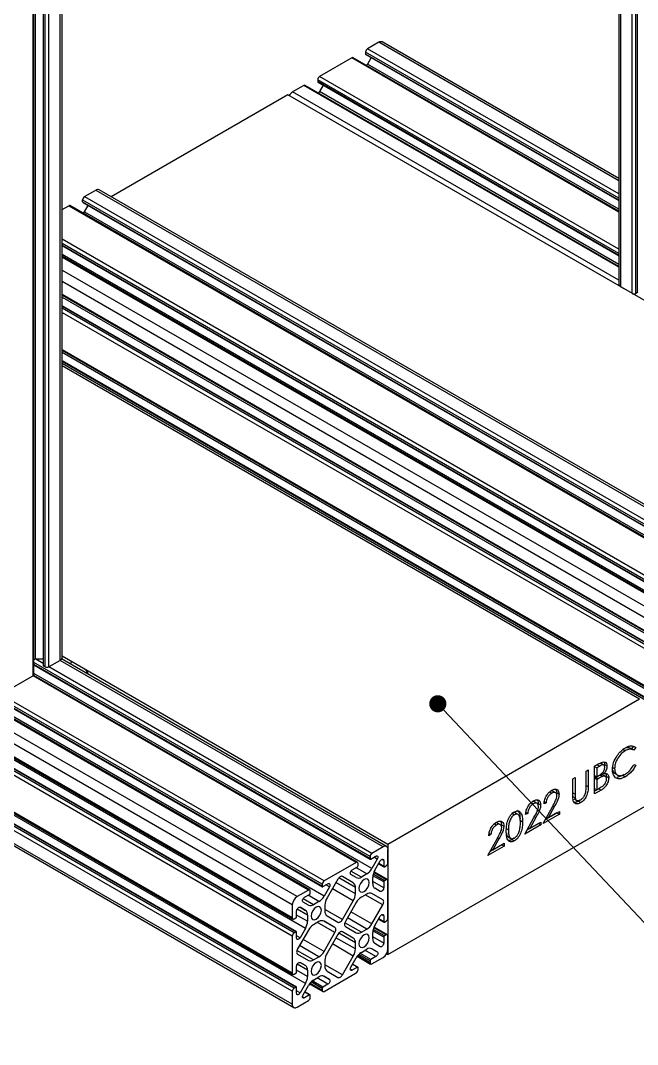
# Model space of a CAD drawing. Header units: millimetres. Extents: x 0 to 415, y 0 to 292.
# Drawn here: x 51.4 to 87.9, y 169.1 to 229.7 of the extents above; entities that cross this region are included whole.
import ezdxf

# ---------------------------------------------------------------- set-up
doc = ezdxf.new("R2010")
doc.units = ezdxf.units.MM
doc.dimstyles.new('SLDDIMSTYLE3', dxfattribs={"dimtxt": 0.18, "dimasz": 1.016, "dimexe": 0, "dimexo": 0.0625, "dimgap": 0, "dimtad": 0, "dimtih": 1, "dimtoh": 1, "dimdec": 0, "dimrnd": 1e-09, "dimzin": 0, "dimdsep": 46, "dimtxsty": 'Standard', "dimblk1": 'DOT', "dimblk2": 'DOT', "dimsah": 1, "dimcen": 0.09, "dimadec": 0, "dimazin": 0, "dimtfac": 1.016, "dimtdec": 0, "dimtofl": 0, "dimtmove": 0, "dimatfit": 3, "dimldrblk": 'DOT', "dimfxl": 1, "dimfrac": 2, "dimtolj": 1, "dimtzin": 0, "dimarcsym": 0})

# ---------------------------------------------------------------- blocks, each defined once
blk = doc.blocks.new('_Dot')
at = {"color": 0, "linetype": 'ByBlock', "lineweight": -2}
blk.add_line((-0.5, 0), (-1, 0), dxfattribs=at)
at = {"color": 0, "linetype": 'ByBlock', "const_width": 0.5}
blk.add_lwpolyline([(-0.25, 0, 1), (0.25, 0, 1)], format="xyb", close=True, dxfattribs=at)

msp = doc.modelspace()

# ---------------------------------------------------------------- linework, layer by layer
at = {"color": 7, "linetype": 'Continuous', "lineweight": 25}
for p, q in [((87.562, 213.528), (87.562, 276.8708)), ((87.7847, 213.5247), (87.7847, 276.9994)), ((87.8853, 213.5828), (87.8853, 277.0575)), ((86.7799, 276.4193), (86.7799, 214.0721)), ((86.8974, 213.9083), (86.8974, 276.4872)), ((53.7675, 191.8465), (53.7675, 257.1697)), ((53.885, 192.0103), (53.885, 257.3336)), ((52.7618, 256.7811), (52.7618, 191.5458)), ((52.7796, 191.5209), (52.7796, 256.7914)), ((52.8802, 191.4628), (52.8802, 256.7861)), ((53.1029, 191.4628), (53.1029, 256.7861)), ((52.1726, 190.9258), (52.1726, 256.249)), ((52.2187, 190.99), (52.2187, 256.3133)), ((52.3215, 191.908), (52.3215, 256.5269)), ((72.5935, 228.3661), (71.929, 227.9824)), ((86.7799, 220.1765), (72.5935, 228.3661)), ((86.7799, 220.3122), (72.7942, 228.3859)), ((71.8177, 227.7896), (71.8177, 227.6734)), ((86.7799, 219.1521), (71.8177, 227.7896)), ((86.7799, 219.0359), (71.8177, 227.6734)), ((71.8303, 227.6455), (86.7799, 219.0153)), ((86.7799, 219.4092), (71.929, 227.9824)), ((70.9987, 227.4454), (69.102, 226.3505)), ((86.7799, 218.335), (70.9987, 227.4454)), ((86.7799, 218.3883), (71.0774, 227.4532)), ((72.144, 227.4644), (71.9238, 227.083)), ((86.7799, 218.5068), (71.9238, 227.083)), ((86.7799, 216.1452), (69.102, 226.3505)), ((68.1717, 225.8134), (67.5071, 225.4298)), ((86.7799, 215.0711), (68.1717, 225.8134)), ((86.7799, 215.1243), (68.2504, 225.8212)), ((68.9907, 226.1576), (68.9907, 226.0414)), ((86.7799, 215.8881), (68.9907, 226.1576)), ((86.7799, 215.7719), (68.9907, 226.0414)), ((69.0033, 226.0135), (86.7799, 215.7513)), ((69.317, 225.8324), (69.0969, 225.4511)), ((67.2234, 225.2693), (56.7831, 219.2422)), ((108.5325, 201.422), (67.2234, 225.2693)), ((86.7799, 214.3038), (67.5071, 225.4298)), ((86.7799, 215.2429), (69.0969, 225.4511)), ((102.7756, 192.6913), (56.0782, 219.6491)), ((55.1017, 219.0527), (101.799, 192.0949)), ((55.1017, 218.9366), (55.1017, 219.0527)), ((55.2131, 219.2456), (55.8776, 219.6292)), ((55.2131, 219.2456), (101.9104, 192.2878)), ((55.8776, 219.6292), (102.5749, 192.6714)), ((53.885, 218.4789), (54.2827, 218.7085)), ((54.2827, 218.7085), (100.98, 191.7507)), ((101.0588, 191.7585), (54.3614, 218.7163)), ((55.1017, 218.9366), (101.799, 191.9788)), ((55.1143, 218.9087), (101.8117, 191.9509)), ((55.2079, 218.3462), (55.4281, 218.7275)), ((55.1959, 218.326), (55.1167, 218.2803)), ((55.2079, 218.3462), (101.9052, 191.3884)), ((53.885, 216.7483), (99.0834, 190.6558)), ((53.885, 216.4911), (98.972, 190.4629)), ((53.885, 216.375), (98.972, 190.3468)), ((53.885, 216.3544), (98.9847, 190.3189)), ((53.885, 215.8459), (99.0782, 189.7564)), ((98.2318, 190.1265), (53.885, 215.7274)), ((53.885, 215.6741), (98.1531, 190.1187)), ((53.885, 214.9069), (97.4885, 189.7351)), ((53.885, 214.2515), (97.2047, 189.2436)), ((87.0796, 213.8032), (86.8974, 213.9083)), ((53.885, 213.4841), (97.2047, 188.4762)), ((53.885, 213.4309), (97.2374, 188.4041)), ((53.885, 213.312), (97.981, 187.856)), ((87.8853, 213.5828), (87.7847, 213.5247)), ((97.4471, 187.6558), (53.885, 212.8037)), ((53.885, 212.7831), (97.4167, 187.6528)), ((53.885, 212.667), (97.3161, 187.5947)), ((53.885, 212.4098), (97.2047, 187.4019)), ((53.885, 210.2196), (97.2047, 185.2117)), ((53.885, 210.1664), (97.2374, 185.1396)), ((53.885, 210.0475), (97.981, 184.5915)), ((97.4471, 184.3913), (53.885, 209.5392)), ((53.885, 209.5186), (97.4167, 184.3883)), ((53.885, 209.4025), (97.3161, 184.3302)), ((53.885, 209.2739), (88.0095, 189.5743)), ((67.4892, 177.3971), (26.18, 201.2444)), ((67.4892, 176.6297), (26.18, 200.477)), ((26.2126, 200.4049), (67.5218, 176.5576)), ((68.2654, 176.0095), (26.9563, 199.8568)), ((67.4892, 175.5554), (26.18, 199.4027)), ((67.6005, 175.7483), (26.2913, 199.5956)), ((67.7011, 175.8063), (26.3919, 199.6536)), ((67.7316, 175.8094), (26.4224, 199.6566)), ((67.4892, 173.3652), (26.18, 197.2125)), ((26.2126, 197.1404), (67.5218, 173.2931)), ((67.4892, 172.2909), (26.18, 196.1382)), ((67.6005, 172.4838), (26.2913, 196.3311)), ((67.7011, 172.5418), (26.3919, 196.3891)), ((67.7316, 172.5449), (26.4224, 196.3921)), ((68.2654, 172.745), (26.9563, 196.5923)), ((67.4892, 171.5235), (26.18, 195.3708)), ((26.2631, 195.1871), (67.5723, 171.3398)), ((52.7618, 191.908), (52.3215, 191.908)), ((52.7618, 191.6598), (52.3318, 191.908)), ((53.7675, 191.8465), (53.1029, 191.4628)), ((72.8594, 180.825), (53.7675, 191.8465)), ((73.06, 180.8448), (53.8595, 191.929)), ((53.885, 192.1097), (73.1432, 180.9922)), ((72.0835, 180.2485), (52.2187, 191.7161)), ((72.0835, 180.1323), (52.2187, 191.6)), ((52.2187, 191.5794), (72.0961, 180.1044)), ((52.8802, 191.4628), (52.7796, 191.5209)), ((72.1948, 180.4413), (53.1029, 191.4628)), ((54.4059, 191.6136), (54.4059, 191.6771)), ((54.5173, 191.7414), (55.1818, 191.3578)), ((52.1726, 190.9258), (50.276, 189.8309)), ((71.2645, 179.9043), (52.1726, 190.9258)), ((71.3432, 179.9121), (52.2087, 190.9582)), ((72.1897, 179.5419), (52.2187, 191.0709)), ((69.2565, 178.6165), (49.3917, 190.0842)), ((69.2565, 178.5003), (49.3917, 189.968)), ((49.3917, 189.9474), (69.2691, 178.4724)), ((69.3627, 177.9099), (49.3917, 189.4389)), ((69.3678, 178.8094), (50.276, 189.8309)), ((73.1432, 180.9922), (88.0095, 189.5743)), ((67.7729, 177.8886), (48.6811, 188.9101)), ((68.4375, 178.2723), (49.3456, 189.2938)), ((68.5162, 178.2801), (49.3817, 189.3262)), ((87.0165, 186.5891), (87.1579, 186.5074)), ((87.6435, 186.5541), (87.4667, 186.6562)), ((87.6414, 186.7758), (87.5333, 186.6178)), ((87.6414, 186.7758), (87.7828, 186.6941)), ((87.7828, 186.6941), (87.6718, 186.5319)), ((73.1432, 174.4599), (92.7736, 185.7922)), ((84.8456, 185.2982), (84.9725, 185.3715)), ((84.8456, 184.3197), (84.8456, 185.2982)), ((84.9725, 185.3715), (84.9725, 184.3851)), ((85.3533, 185.5913), (85.6292, 185.7506)), ((85.511, 185.6781), (85.3533, 185.587)), ((85.3533, 183.9582), (85.3533, 185.5913)), ((85.3533, 185.5703), (85.4802, 185.497)), ((85.6524, 185.5965), (85.4802, 185.497)), ((85.4802, 185.497), (85.4802, 184.9736)), ((85.511, 185.6781), (85.6524, 185.5965)), ((85.9161, 185.6461), (85.7393, 185.7482)), ((85.8218, 185.2173), (85.9151, 185.1635)), ((85.9371, 185.6869), (85.93, 185.6183)), ((85.9371, 185.6869), (86.0785, 185.6053)), ((86.4258, 185.5146), (86.5318, 185.4534)), ((86.5395, 185.1645), (86.7163, 185.0625)), ((87.6718, 185.6944), (87.7828, 185.6614)), ((84.066, 184.8481), (84.1929, 184.9214)), ((84.066, 183.8618), (84.066, 184.8481)), ((84.1929, 184.9214), (84.1929, 183.9429)), ((85.3533, 185.0469), (85.4802, 184.9736)), ((85.4229, 184.9363), (85.3533, 184.8961)), ((85.3533, 184.8794), (85.4802, 184.8061)), ((85.4229, 184.9363), (85.5643, 184.8547)), ((85.4802, 184.9736), (85.5655, 185.0228)), ((85.5643, 184.8547), (85.4802, 184.8061)), ((85.4802, 184.8061), (85.4802, 184.1989)), ((85.6875, 185.0698), (85.8289, 184.9881)), ((86.0066, 184.9745), (85.8298, 185.0765)), ((86.0459, 184.9848), (86.0367, 184.9352)), ((86.0459, 184.9848), (86.1873, 184.9032)), ((87.0261, 185.0453), (86.6698, 184.9241)), ((87.0977, 185.1019), (87.0261, 185.0453)), ((87.0261, 185.0453), (87.1675, 184.9636)), ((82.6749, 184.0828), (82.8164, 184.0011)), ((83.0585, 184.0153), (82.8817, 184.1173)), ((83.1087, 184.0152), (83.2501, 183.9335)), ((84.066, 184.0162), (84.1929, 183.9429)), ((84.8456, 184.4584), (84.9725, 184.3851)), ((85.3533, 184.2722), (85.4802, 184.1989)), ((85.5943, 184.2606), (85.3533, 184.1215)), ((85.7357, 184.179), (85.3533, 183.9582)), ((85.4802, 184.1989), (85.6609, 184.3033)), ((85.7003, 184.3363), (85.5943, 184.2606)), ((85.5943, 184.2606), (85.7357, 184.179)), ((81.5871, 183.4547), (81.7285, 183.3731)), ((81.9706, 183.3873), (81.7938, 183.4893)), ((82.0208, 183.3871), (82.1622, 183.3055)), ((82.4886, 183.435), (82.3617, 183.3618)), ((82.3838, 183.4955), (82.4886, 183.435)), ((84.0571, 183.8106), (84.1986, 183.729)), ((84.1154, 183.6675), (84.2922, 183.5655)), ((84.4775, 183.5943), (84.3917, 183.5245)), ((84.3917, 183.5245), (84.5331, 183.4428)), ((80.4672, 182.8083), (80.6086, 182.7266)), ((80.8352, 182.7351), (80.6584, 182.8372)), ((81.4007, 182.807), (81.2738, 182.7338)), ((81.2959, 182.8675), (81.4007, 182.807)), ((82.3073, 182.1998), (82.8557, 183.1923)), ((83.2682, 182.7545), (82.3073, 182.1998)), ((83.1268, 182.8361), (82.4398, 182.4395)), ((82.964, 183.1824), (82.6101, 182.5421)), ((82.6101, 182.5421), (83.2682, 182.922)), ((82.877, 183.2326), (82.964, 183.1824)), ((83.1268, 182.8404), (83.1268, 182.8361)), ((83.1268, 182.8361), (83.2682, 182.7545)), ((83.2682, 182.922), (83.2682, 182.7545)), ((79.4114, 182.1987), (79.5528, 182.1171)), ((79.7949, 182.1313), (79.6181, 182.2333)), ((80.9511, 182.396), (81.0925, 182.3144)), ((81.2194, 181.5718), (81.7679, 182.5642)), ((82.0389, 182.2081), (81.3519, 181.8115)), ((81.8761, 182.5544), (81.5223, 181.9141)), ((81.5223, 181.9141), (82.1804, 182.294)), ((81.7892, 182.6046), (81.8761, 182.5544)), ((82.0389, 182.2123), (82.0389, 182.2081)), ((82.0389, 182.2081), (82.1804, 182.1265)), ((82.1804, 182.294), (82.1804, 182.1265)), ((82.5239, 182.5918), (82.6101, 182.5421)), ((79.225, 181.551), (79.0981, 181.4777)), ((79.1202, 181.6115), (79.225, 181.551)), ((79.8451, 182.1311), (79.9865, 182.0495)), ((80.1171, 181.9152), (80.2585, 181.8336)), ((82.1804, 182.1265), (81.2194, 181.5718)), ((81.4361, 181.9638), (81.5223, 181.9141)), ((73.1432, 180.9922), (73.1432, 174.4599)), ((79.0437, 180.3157), (79.5922, 181.3082)), ((79.8632, 180.9521), (79.1762, 180.5555)), ((79.7004, 181.2984), (79.3466, 180.6581)), ((79.3466, 180.6581), (80.0047, 181.038)), ((79.6135, 181.3486), (79.7004, 181.2984)), ((79.8632, 180.9563), (79.8632, 180.9521)), ((79.8632, 180.9521), (80.0047, 180.8705)), ((80.0047, 181.038), (80.0047, 180.8705)), ((80.2335, 181.4207), (80.4102, 181.3187)), ((80.463, 181.2565), (80.6044, 181.1748)), ((72.8594, 180.825), (72.1948, 180.4413)), ((73.1431, 179.8937), (73.1431, 180.6611)), ((80.0047, 180.8705), (79.0437, 180.3157)), ((79.2604, 180.7078), (79.3466, 180.6581)), ((71.2645, 179.9043), (69.3678, 178.8094)), ((71.3758, 179.7238), (71.3758, 179.8399)), ((72.0835, 180.2485), (72.0835, 180.1323)), ((72.1266, 180.1074), (72.4247, 180.2795)), ((72.5085, 180.0943), (72.1897, 179.5419)), ((72.5085, 180.0943), (72.3061, 180.2111)), ((72.3669, 179.4396), (72.6857, 179.9919)), ((72.587, 179.8209), (72.9007, 179.6398)), ((72.8881, 179.6677), (72.5959, 179.8363)), ((72.8881, 180.012), (72.7695, 180.0804)), ((72.8881, 180.012), (72.8881, 179.6677)), ((71.2696, 179.0108), (70.9508, 179.195)), ((71.5694, 179.0405), (70.9548, 179.3953)), ((71.0346, 179.477), (71.3327, 179.6491)), ((71.8899, 179.2255), (71.2444, 179.5982)), ((71.8899, 179.2255), (71.5694, 179.0405)), ((72.8881, 178.751), (72.2504, 179.1191)), ((72.9312, 178.8256), (72.2693, 179.2077)), ((73.0318, 178.8837), (72.3018, 179.3051)), ((73.1105, 178.8915), (72.3199, 179.3479)), ((72.9312, 179.6428), (73.0318, 179.7008)), ((69.2565, 178.6165), (69.2565, 178.5003)), ((69.2996, 178.4754), (69.5977, 178.6476)), ((69.6816, 178.4623), (69.4792, 178.5791)), ((70.1833, 178.922), (69.5399, 177.8076)), ((71.2166, 178.0593), (70.068, 178.7223)), ((71.2166, 178.4295), (70.2361, 178.9955)), ((71.0924, 178.7039), (70.4452, 179.0775)), ((71.0924, 178.7039), (70.449, 179.0754)), ((72.2427, 178.6516), (72.2427, 179.0218)), ((72.8881, 178.4067), (72.2427, 178.7792)), ((72.8881, 178.751), (72.8881, 178.4067)), ((73.0318, 178.8837), (72.9312, 178.8256)), ((73.1431, 176.6292), (73.1431, 178.8194)), ((68.4375, 178.2723), (67.7729, 177.8886)), ((68.2076, 177.845), (68.5057, 178.0172)), ((69.0629, 177.5936), (68.4175, 177.9662)), ((68.5488, 178.0918), (68.5488, 178.208)), ((69.6816, 178.4623), (69.3627, 177.9099)), ((71.0924, 177.6415), (69.856, 178.3552)), ((71.2166, 178.0593), (71.2166, 178.4295)), ((71.8899, 178.0406), (71.5694, 177.8555)), ((72.8331, 177.3918), (71.7996, 177.9885)), ((72.8331, 177.6987), (72.184, 178.0734)), ((72.8331, 177.6987), (72.1897, 178.0703)), ((72.6857, 178.1931), (72.3669, 178.3772)), ((67.4892, 177.3971), (67.4892, 176.6297)), ((68.4426, 177.3788), (68.1238, 177.563)), ((68.7424, 177.4085), (68.1278, 177.7633)), ((69.0629, 177.5936), (68.7424, 177.4085)), ((69.4157, 177.3898), (69.4157, 177.0197)), ((70.449, 176.5271), (71.0924, 177.6415)), ((71.2696, 177.5392), (70.6262, 176.4248)), ((72.1897, 176.2774), (72.8331, 177.3918)), ((67.7442, 176.6982), (67.7442, 177.0424)), ((68.3896, 176.4273), (67.7442, 176.7999)), ((68.3896, 176.7975), (67.775, 177.1523)), ((68.2654, 177.0719), (67.9444, 177.2572)), ((67.9466, 177.2561), (68.2654, 177.0719)), ((68.3896, 176.7975), (68.3896, 176.4273)), ((70.449, 176.5271), (69.4157, 177.1236)), ((69.5399, 176.7452), (70.1833, 176.3737)), ((72.1897, 176.2774), (70.9533, 176.9912)), ((72.3669, 176.1751), (72.6857, 176.7274)), ((72.8881, 176.7475), (72.7695, 176.8159)), ((72.8881, 176.7475), (72.8881, 176.4032)), ((67.6005, 176.5654), (67.7011, 176.6235)), ((69.0629, 176.4086), (68.7424, 176.2236)), ((70.0061, 175.7599), (68.9726, 176.3565)), ((70.0061, 176.0667), (69.357, 176.4414)), ((70.0061, 176.0667), (69.3627, 176.4383)), ((71.5694, 175.776), (70.589, 176.3419)), ((70.6262, 176.1179), (71.2696, 175.7463)), ((71.8899, 175.961), (70.7413, 176.6241)), ((73.1105, 175.627), (72.3199, 176.0834)), ((72.587, 176.5564), (72.9007, 176.3753)), ((72.8881, 176.4032), (72.5959, 176.5718)), ((72.9312, 176.3783), (73.0318, 176.4363)), ((67.4892, 175.5554), (67.4892, 173.3652)), ((67.7011, 175.8063), (67.6005, 175.7483)), ((67.7442, 175.4372), (67.7442, 175.7814)), ((67.9466, 175.4572), (67.7442, 175.574)), ((68.4426, 175.9072), (67.7992, 174.7928)), ((68.2654, 176.0095), (67.9466, 175.4572)), ((69.3627, 174.6455), (70.0061, 175.7599)), ((70.1833, 175.6575), (69.5399, 174.5431)), ((71.2166, 175.165), (70.2361, 175.731)), ((71.0924, 175.4394), (70.4452, 175.813)), ((71.0924, 175.4394), (70.449, 175.8109)), ((71.5694, 175.776), (71.8899, 175.961)), ((72.2427, 175.3871), (72.2427, 175.7573)), ((72.8881, 175.1422), (72.2427, 175.5147)), ((72.8881, 175.4865), (72.2504, 175.8546)), ((72.9312, 175.5611), (72.2693, 175.9432)), ((73.0318, 175.6192), (72.3018, 176.0406)), ((72.8881, 175.4865), (72.8881, 175.1422)), ((73.0318, 175.6192), (72.9312, 175.5611)), ((73.1431, 174.7875), (73.1431, 175.5549)), ((69.0629, 174.3291), (67.9144, 174.9921)), ((69.3627, 174.6455), (68.1263, 175.3592)), ((71.0924, 174.377), (69.856, 175.0907)), ((71.2166, 174.7948), (70.068, 175.4578)), ((71.2166, 174.7948), (71.2166, 175.165)), ((72.6857, 174.9286), (72.3669, 175.1127)), ((68.7424, 174.144), (67.762, 174.71)), ((67.7992, 174.4859), (68.4426, 174.1143)), ((68.7424, 174.144), (69.0629, 174.3291)), ((70.449, 173.2626), (71.0924, 174.377)), ((70.9508, 173.7223), (71.2696, 174.2747)), ((71.3254, 174.361), (72.1161, 173.9045)), ((72.0835, 173.9766), (71.3534, 174.3981)), ((72.0835, 174.0928), (71.4215, 174.4749)), ((72.1266, 174.1675), (71.4888, 174.5356)), ((71.5694, 174.591), (71.8899, 174.7761)), ((72.4247, 174.3396), (71.7792, 174.7122)), ((72.4247, 174.3396), (72.1266, 174.1675)), ((72.5085, 174.6216), (72.1857, 174.808)), ((72.1897, 174.8058), (72.5085, 174.6216)), ((72.1948, 173.9123), (72.8594, 174.296)), ((73.0601, 174.5079), (73.1432, 174.4599)), ((67.7442, 173.4337), (67.7442, 173.7779)), ((68.3896, 173.533), (67.775, 173.8878)), ((68.2654, 173.8074), (67.9444, 173.9927)), ((67.9466, 173.9916), (68.2654, 173.8074)), ((69.4157, 174.1253), (69.4157, 173.7552)), ((70.449, 173.2626), (69.4157, 173.8591)), ((71.3327, 173.7092), (71.0346, 173.5371)), ((71.3327, 173.7092), (71.0405, 173.8778)), ((71.3632, 173.7122), (71.0495, 173.8933)), ((71.3758, 173.5681), (71.3758, 173.6843)), ((72.0835, 174.0928), (72.0835, 173.9766)), ((67.6005, 173.3009), (67.7011, 173.359)), ((68.3896, 173.1628), (67.7442, 173.5354)), ((68.3896, 173.533), (68.3896, 173.1628)), ((68.7424, 172.9591), (69.0629, 173.1441)), ((69.5977, 172.7076), (68.9522, 173.0802)), ((69.6816, 172.9896), (69.3587, 173.176)), ((69.3627, 173.1738), (69.6816, 172.9896)), ((69.3678, 172.2804), (71.2645, 173.3753)), ((69.5399, 173.4807), (70.1833, 173.1092)), ((71.0346, 173.5371), (70.916, 173.6055)), ((67.7011, 172.5418), (67.6005, 172.4838)), ((67.7442, 172.1727), (67.7442, 172.5169)), ((68.2654, 172.745), (67.9466, 172.1927)), ((68.1238, 172.0904), (68.4426, 172.6427)), ((68.4984, 172.729), (69.2891, 172.2726)), ((69.2565, 172.3447), (68.5264, 172.7661)), ((69.2565, 172.4608), (68.5945, 172.843)), ((69.2996, 172.5355), (68.6618, 172.9036)), ((69.2565, 172.4608), (69.2565, 172.3447)), ((69.5977, 172.7076), (69.2996, 172.5355)), ((67.4892, 172.2909), (67.4892, 171.5235)), ((67.9466, 172.1927), (67.7442, 172.3095)), ((68.2076, 171.9051), (68.089, 171.9735)), ((68.5057, 172.0772), (68.2076, 171.9051)), ((68.5057, 172.0772), (68.2135, 172.2459)), ((68.5362, 172.0802), (68.2225, 172.2613)), ((68.5488, 171.9361), (68.5488, 172.0523)), ((67.7729, 171.3596), (68.4375, 171.7433))]:
    msp.add_line(p, q, dxfattribs=at)
at = {"color": 7, "linetype": 'Continuous', "lineweight": 25, "flags": 128}
for points in [[(71.9238, 227.083), (71.893, 227.033), (71.8681, 226.9967)], [(69.0969, 225.4511), (69.066, 225.401), (69.0411, 225.3647)], [(55.1521, 218.2598), (55.1771, 218.2961), (55.2079, 218.3462)], [(52.3215, 191.908), (52.2627, 191.9063), (52.2187, 191.9029)], [(72.4247, 180.2795), (72.4591, 180.2935), (72.4906, 180.2945), (72.5163, 180.2824), (72.5342, 180.2583), (72.5427, 180.2242), (72.541, 180.1831), (72.5293, 180.1385), (72.5085, 180.0943)], [(72.6857, 179.9919), (72.7137, 180.032), (72.7464, 180.0644), (72.7812, 180.0865), (72.8149, 180.0962), (72.8448, 180.0927), (72.8681, 180.0765), (72.883, 180.0487), (72.8881, 180.012)], [(70.9508, 179.195), (70.93, 179.2153), (70.9183, 179.2463), (70.9166, 179.2855), (70.9251, 179.3293), (70.9429, 179.3741), (70.9687, 179.4159), (71.0002, 179.4513), (71.0346, 179.477)], [(69.5977, 178.6476), (69.6321, 178.6615), (69.6636, 178.6625), (69.6894, 178.6504), (69.7072, 178.6263), (69.7157, 178.5922), (69.714, 178.5511), (69.7023, 178.5065), (69.6816, 178.4623)], [(70.449, 179.0754), (70.4206, 179.086), (70.3881, 179.0873), (70.3528, 179.0793), (70.3162, 179.0623), (70.2795, 179.037), (70.2442, 179.0043), (70.2118, 178.9655), (70.1833, 178.922)], [(72.0332, 178.7158), (72.0101, 178.8366), (71.9443, 178.9123), (71.8458, 178.9314), (71.7296, 178.8911), (71.6135, 178.7973), (71.515, 178.6645), (71.4492, 178.5128), (71.4261, 178.3653), (71.4492, 178.2445), (71.515, 178.1688), (71.6135, 178.1497), (71.7296, 178.19), (71.8458, 178.2838), (71.9443, 178.4166), (72.0101, 178.5683), (72.0332, 178.7158)], [(72.8881, 178.4067), (72.883, 178.364), (72.8681, 178.3191), (72.8448, 178.2758), (72.8149, 178.238), (72.7812, 178.2087), (72.7464, 178.1906), (72.7137, 178.1853), (72.6857, 178.1931)], [(68.1238, 177.563), (68.103, 177.5833), (68.0913, 177.6143), (68.0896, 177.6535), (68.0981, 177.6973), (68.116, 177.7421), (68.1417, 177.784), (68.1732, 177.8193), (68.2076, 177.845)], [(68.5991, 176.7333), (68.6222, 176.6125), (68.688, 176.5368), (68.7865, 176.5177), (68.9027, 176.5581), (69.0188, 176.6518), (69.1173, 176.7846), (69.1831, 176.9363), (69.2062, 177.0838), (69.1831, 177.2046), (69.1173, 177.2803), (69.0188, 177.2994), (68.9027, 177.2591), (68.7865, 177.1653), (68.688, 177.0325), (68.6222, 176.8808), (68.5991, 176.7333)], [(72.8331, 177.3918), (72.8564, 177.4382), (72.8738, 177.4858), (72.8845, 177.5326), (72.8881, 177.5771), (72.8845, 177.6173), (72.8738, 177.6518), (72.8564, 177.6793), (72.8331, 177.6987)], [(67.7442, 177.0424), (67.7493, 177.0851), (67.7642, 177.13), (67.7875, 177.1733), (67.8174, 177.2112), (67.8511, 177.2404), (67.8859, 177.2585), (67.9186, 177.2639), (67.9466, 177.2561)], [(72.6857, 176.7274), (72.7137, 176.7675), (72.7464, 176.7999), (72.7812, 176.822), (72.8149, 176.8317), (72.8448, 176.8282), (72.8681, 176.812), (72.883, 176.7842), (72.8881, 176.7475)], [(70.1833, 176.3737), (70.2118, 176.3631), (70.2442, 176.3618), (70.2795, 176.3698), (70.3162, 176.3868), (70.3528, 176.4121), (70.3881, 176.4448), (70.4206, 176.4837), (70.449, 176.5271)], [(70.6262, 176.4248), (70.6029, 176.3784), (70.5855, 176.3308), (70.5748, 176.284), (70.5712, 176.2395), (70.5748, 176.1993), (70.5855, 176.1648), (70.6029, 176.1373), (70.6262, 176.1179)], [(70.0061, 175.7599), (70.0294, 175.8062), (70.0468, 175.8538), (70.0575, 175.9007), (70.0611, 175.9451), (70.0575, 175.9853), (70.0468, 176.0199), (70.0294, 176.0474), (70.0061, 176.0667)], [(70.449, 175.8109), (70.4206, 175.8215), (70.3881, 175.8228), (70.3528, 175.8148), (70.3162, 175.7978), (70.2795, 175.7725), (70.2442, 175.7398), (70.2118, 175.701), (70.1833, 175.6575)], [(71.4261, 175.1008), (71.4492, 174.98), (71.515, 174.9043), (71.6135, 174.8852), (71.7296, 174.9255), (71.8458, 175.0193), (71.9443, 175.1521), (72.0101, 175.3038), (72.0332, 175.4513), (72.0101, 175.5721), (71.9443, 175.6478), (71.8458, 175.6669), (71.7296, 175.6266), (71.6135, 175.5328), (71.515, 175.4), (71.4492, 175.2483), (71.4261, 175.1008)], [(67.9466, 175.4572), (67.9186, 175.4171), (67.8859, 175.3847), (67.8511, 175.3627), (67.8174, 175.3529), (67.7875, 175.3564), (67.7642, 175.3726), (67.7493, 175.4004), (67.7442, 175.4372)], [(72.8881, 175.1422), (72.883, 175.0995), (72.8681, 175.0546), (72.8448, 175.0113), (72.8149, 174.9735), (72.7812, 174.9442), (72.7464, 174.9261), (72.7137, 174.9208), (72.6857, 174.9286)], [(67.7992, 174.7928), (67.7759, 174.7464), (67.7585, 174.6989), (67.7478, 174.652), (67.7442, 174.6076), (67.7478, 174.5673), (67.7585, 174.5328), (67.7759, 174.5053), (67.7992, 174.4859)], [(72.5085, 174.6216), (72.5293, 174.6013), (72.541, 174.5703), (72.5427, 174.5311), (72.5342, 174.4873), (72.5163, 174.4425), (72.4906, 174.4007), (72.4591, 174.3653), (72.4247, 174.3396)], [(67.7442, 173.7779), (67.7493, 173.8206), (67.7642, 173.8655), (67.7875, 173.9088), (67.8174, 173.9467), (67.8511, 173.9759), (67.8859, 173.994), (67.9186, 173.9994), (67.9466, 173.9916)], [(69.2062, 173.8193), (69.1831, 173.9401), (69.1173, 174.0158), (69.0188, 174.0349), (68.9027, 173.9946), (68.7865, 173.9008), (68.688, 173.768), (68.6222, 173.6163), (68.5991, 173.4688), (68.6222, 173.348), (68.688, 173.2723), (68.7865, 173.2532), (68.9027, 173.2936), (69.0188, 173.3873), (69.1173, 173.5201), (69.1831, 173.6718), (69.2062, 173.8193)], [(71.0346, 173.5371), (71.0002, 173.5231), (70.9687, 173.5221), (70.9429, 173.5342), (70.9251, 173.5583), (70.9166, 173.5924), (70.9183, 173.6335), (70.93, 173.6781), (70.9508, 173.7223)], [(70.1833, 173.1092), (70.2118, 173.0986), (70.2442, 173.0973), (70.2795, 173.1053), (70.3162, 173.1223), (70.3528, 173.1477), (70.3881, 173.1804), (70.4206, 173.2192), (70.449, 173.2626)], [(69.6816, 172.9896), (69.7023, 172.9693), (69.714, 172.9383), (69.7157, 172.8992), (69.7072, 172.8553), (69.6894, 172.8105), (69.6636, 172.7687), (69.6321, 172.7333), (69.5977, 172.7076)], [(67.9466, 172.1927), (67.9186, 172.1526), (67.8859, 172.1202), (67.8511, 172.0982), (67.8174, 172.0884), (67.7875, 172.0919), (67.7642, 172.1081), (67.7493, 172.1359), (67.7442, 172.1727)], [(68.2076, 171.9051), (68.1732, 171.8911), (68.1417, 171.8901), (68.116, 171.9022), (68.0981, 171.9263), (68.0896, 171.9604), (68.0913, 172.0015), (68.103, 172.0461), (68.1238, 172.0904)]]:
    msp.add_lwpolyline(points, dxfattribs=at)
at = {"color": 7, "linetype": 'Continuous', "lineweight": 25}
for centre, radius, start, end in [((72.7111, 228.202), 0.2019, 65.692881, 125.617577), ((71.8466, 227.6697), 0.0292, 172.74417, 235.943649), ((72.0594, 227.7786), 0.242, 122.605478, 177.394522), ((71.0448, 227.381), 0.0792, 65.692881, 125.617577), ((69.2324, 226.1466), 0.242, 122.605478, 177.394522), ((68.2178, 225.749), 0.0792, 65.692881, 125.617577), ((69.0197, 226.0378), 0.0292, 172.74417, 235.943649), ((67.813, 224.9392), 0.5781, 121.94535, 150.888649), ((55.9952, 219.4651), 0.2019, 65.692881, 125.617577), ((55.3435, 219.0417), 0.242, 122.605478, 177.394522), ((54.3288, 218.6441), 0.0792, 65.692881, 125.617577), ((55.1316, 218.9333), 0.0301, 173.701152, 234.986667), ((86.9807, 214.0922), 0.2018, 185.694799, 245.625342), ((87.8726, 213.6107), 0.0307, 294.374658, 354.305201), ((87.6724, 213.7449), 0.2472, 250.548105, 297.019916), ((53.6842, 192.0303), 0.2018, 294.374658, 354.305201), ((52.7923, 191.5488), 0.0307, 185.694799, 245.625342), ((52.9916, 191.6778), 0.2421, 242.609672, 297.390328), ((54.4738, 191.6881), 0.0688, 50.796715, 189.214037), ((54.8466, 190.8356), 0.6205, 16.956087, 57.303807), ((52.1399, 190.9979), 0.0792, 294.374658, 354.305201), ((72.3252, 180.2375), 0.242, 122.605478, 177.394522), ((72.9701, 180.6892), 0.1753, 350.785963, 129.203285), ((71.3079, 179.851), 0.0688, 350.785963, 129.203285), ((71.2822, 179.7281), 0.0937, 302.605478, 357.394522), ((72.1097, 180.1281), 0.0266, 170.785963, 309.203285), ((72.9014, 179.9047), 0.242, 302.605478, 357.394522), ((71.4323, 179.9593), 0.8648, 301.954672, 331.144391), ((73.1071, 178.9923), 0.8649, 148.856272, 178.043501), ((72.9144, 179.6634), 0.0266, 170.785963, 309.203285), ((69.4982, 178.6055), 0.242, 122.605478, 177.394522), ((70.9165, 178.459), 0.3016, 354.379621, 54.301961), ((71.3938, 179.2856), 0.3015, 245.686048, 305.618173), ((72.5428, 178.6221), 0.3016, 174.379621, 234.301961), ((72.9817, 178.7467), 0.0937, 122.605478, 177.394522), ((73.0753, 178.8304), 0.0688, 350.785963, 129.203285), ((68.481, 178.219), 0.0688, 350.785963, 129.203285), ((68.4553, 178.0961), 0.0937, 302.605478, 357.394522), ((68.6053, 178.3273), 0.8648, 301.954672, 331.144391), ((69.2828, 178.4961), 0.0266, 170.785963, 309.203285), ((70.3522, 178.0888), 0.8649, 328.856272, 358.043501), ((72.0655, 177.7955), 0.3015, 65.686048, 125.618173), ((68.1053, 177.3691), 0.6168, 122.605478, 177.394522), ((68.5668, 177.6536), 0.3015, 245.686048, 305.618173), ((70.2801, 177.3603), 0.8649, 148.856272, 178.043501), ((72.027, 177.1218), 0.8648, 121.954672, 151.144391), ((67.6506, 176.7024), 0.0937, 302.605478, 357.394522), ((68.0895, 176.827), 0.3016, 354.379621, 54.301961), ((69.7158, 176.9901), 0.3016, 174.379621, 234.301961), ((67.5571, 176.6187), 0.0688, 170.785963, 309.203285), ((67.5252, 176.4568), 0.8649, 328.856272, 358.043501), ((69.2, 175.4898), 0.8648, 121.954672, 151.144391), ((69.2385, 176.1635), 0.3015, 65.686048, 125.618173), ((71.4323, 176.6948), 0.8648, 301.954672, 331.144391), ((73.1071, 175.7278), 0.8649, 148.856272, 178.043501), ((72.9144, 176.3989), 0.0266, 170.785963, 309.203285), ((72.9014, 176.6402), 0.242, 302.605478, 357.394522), ((67.7309, 175.5444), 0.242, 122.605478, 177.394522), ((67.7179, 175.7857), 0.0266, 350.785963, 129.203285), ((71.3938, 176.0211), 0.3015, 245.686048, 305.618173), ((72.9817, 175.4822), 0.0937, 122.605478, 177.394522), ((73.0753, 175.5659), 0.0688, 350.785963, 129.203285), ((70.9165, 175.1945), 0.3016, 354.379621, 54.301961), ((72.5428, 175.3576), 0.3016, 174.379621, 234.301961), ((68.6053, 175.0628), 0.8648, 301.954672, 331.144391), ((70.2801, 174.0958), 0.8649, 148.856272, 178.043501), ((70.3522, 174.8243), 0.8649, 328.856272, 358.043501), ((72.027, 173.8573), 0.8648, 121.954672, 151.144391), ((72.0655, 174.531), 0.3015, 65.686048, 125.618173), ((72.527, 174.8155), 0.6168, 302.605478, 357.394522), ((68.0895, 173.5625), 0.3016, 354.379621, 54.301961), ((68.5668, 174.3891), 0.3015, 245.686048, 305.618173), ((69.7158, 173.7256), 0.3016, 174.379621, 234.301961), ((71.3495, 173.6885), 0.0266, 350.785963, 129.203285), ((72.1514, 173.9656), 0.0688, 170.785963, 309.203285), ((72.1771, 174.0885), 0.0937, 122.605478, 177.394522), ((67.5571, 173.3542), 0.0688, 170.785963, 309.203285), ((67.6506, 173.4379), 0.0937, 302.605478, 357.394522), ((67.5252, 173.1923), 0.8649, 328.856272, 358.043501), ((69.2385, 172.899), 0.3015, 65.686048, 125.618173), ((71.1341, 173.5791), 0.242, 302.605478, 357.394522), ((67.7309, 172.2799), 0.242, 122.605478, 177.394522), ((67.7179, 172.5212), 0.0266, 350.785963, 129.203285), ((69.2, 172.2253), 0.8648, 121.954672, 151.144391), ((69.3501, 172.4565), 0.0937, 122.605478, 177.394522), ((68.3071, 171.9471), 0.242, 302.605478, 357.394522), ((68.5226, 172.0566), 0.0266, 350.785963, 129.203285), ((69.3244, 172.3337), 0.0688, 170.785963, 309.203285), ((67.6622, 171.4955), 0.1753, 170.785963, 309.203285)]:
    msp.add_arc(centre, radius, start, end, dxfattribs=at)
for points, knots in [([(86.4049, 185.3913), (86.4177, 185.5267), (86.4434, 185.7977), (86.6528, 186.1988), (86.9047, 186.5064), (87.0787, 186.6218), (87.1658, 186.6795)], [0, 0, 0, 0, 0.2795055, 0.5590947, 0.7793814, 1, 1, 1, 1]), ([(87.1579, 186.5074), (87.0675, 186.4434), (86.8869, 186.3153), (86.6767, 186.0163), (86.5509, 185.711), (86.5382, 185.5393), (86.5318, 185.4534)], [0, 0, 0, 0, 0.2798641, 0.5594959, 0.7796657, 1, 1, 1, 1]), ([(87.4761, 186.628), (87.4107, 186.6589), (87.2803, 186.7206), (87.1043, 186.6329), (87.0165, 186.5891)], [0, 0, 0, 0, 0.5004916, 1, 1, 1, 1]), ([(87.6718, 186.5319), (87.5899, 186.5727), (87.4433, 186.6457), (87.2453, 186.5498), (87.1579, 186.5074)], [0, 0, 0, 0, 0.5583875, 1, 1, 1, 1]), ([(87.1658, 186.6795), (87.232, 186.713), (87.3644, 186.78), (87.5921, 186.8165), (87.7106, 186.7405), (87.7828, 186.6941)], [0, 0, 0, 0, 0.2808375, 0.5614295, 1, 1, 1, 1]), ([(85.6292, 185.7506), (85.6898, 185.7842), (85.8105, 185.8512), (85.9697, 185.8593), (86.0628, 185.7606), (86.0733, 185.657), (86.0785, 185.6053)], [0, 0, 0, 0, 0.2813516, 0.5599558, 0.7799112, 1, 1, 1, 1]), ([(85.9049, 185.8366), (85.9066, 185.8349), (85.9357, 185.8047), (85.9364, 185.7441), (85.9371, 185.6869)], [0, 0, 0, 0, 0.0554263, 1, 1, 1, 1]), ([(85.7565, 185.7373), (85.7557, 185.7381), (85.7443, 185.7485), (85.6673, 185.7579), (85.5804, 185.7135), (85.511, 185.6781)], [0, 0, 0, 0, 0.0158131, 0.2136956, 1, 1, 1, 1]), ([(85.5655, 185.0228), (85.6085, 185.0485), (85.6943, 185.0997), (85.8023, 185.1871), (85.8749, 185.2848), (85.9175, 185.3662), (85.9464, 185.4513), (85.9499, 185.5031), (85.9516, 185.529)], [0, 0, 0, 0, 0.2505253, 0.4999683, 0.6250731, 0.7501065, 0.8750734, 1, 1, 1, 1]), ([(85.9516, 185.529), (85.9475, 185.5669), (85.9413, 185.6237), (85.8969, 185.6609), (85.8121, 185.6813), (85.7233, 185.6341), (85.6524, 185.5965)], [0, 0, 0, 0, 0.2492797, 0.3749114, 0.5005929, 1, 1, 1, 1]), ([(86.0785, 185.6053), (86.0761, 185.5653), (86.0713, 185.4855), (86.0249, 185.3276), (85.9567, 185.2256), (85.9151, 185.1635)], [0, 0, 0, 0, 0.2808732, 0.5615191, 1, 1, 1, 1]), ([(85.9151, 185.1635), (85.9575, 185.1681), (86.0421, 185.1775), (86.1314, 185.1197), (86.1797, 185.0226), (86.1848, 184.943), (86.1873, 184.9032)], [0, 0, 0, 0, 0.280405, 0.5595749, 0.7797087, 1, 1, 1, 1]), ([(86.0005, 185.1644), (86.0126, 185.144), (86.041, 185.0961), (86.0441, 185.0255), (86.0459, 184.9848)], [0, 0, 0, 0, 0.4244209, 1, 1, 1, 1]), ([(86.5842, 184.9125), (86.5257, 184.9776), (86.421, 185.0941), (86.4098, 185.3003), (86.4049, 185.3913)], [0, 0, 0, 0, 0.5590202, 1, 1, 1, 1]), ([(86.4276, 185.3632), (86.4322, 185.3273), (86.4456, 185.2248), (86.5195, 185.1917), (86.5674, 185.1701)], [0, 0, 0, 0, 0.3502269, 1, 1, 1, 1]), ([(86.5318, 185.4534), (86.5425, 185.354), (86.5641, 185.1551), (86.7413, 185.0298), (86.9514, 185.0238), (87.0949, 185.095), (87.1667, 185.1306)], [0, 0, 0, 0, 0.2794307, 0.5589284, 0.7792866, 1, 1, 1, 1]), ([(87.1667, 185.1306), (87.2204, 185.1656), (87.3278, 185.2354), (87.5109, 185.4211), (87.6108, 185.5908), (87.6718, 185.6944)], [0, 0, 0, 0, 0.2804454, 0.5607251, 1, 1, 1, 1]), ([(87.7828, 185.6614), (87.7392, 185.5786), (87.6519, 185.4129), (87.4423, 185.1531), (87.2716, 185.0355), (87.1675, 184.9636)], [0, 0, 0, 0, 0.2803918, 0.5607979, 1, 1, 1, 1]), ([(85.6875, 185.0698), (85.6383, 185.0484), (85.5504, 185.0102), (85.4619, 184.9589), (85.4229, 184.9363)], [0, 0, 0, 0, 0.5597344, 1, 1, 1, 1]), ([(85.8289, 184.9881), (85.7797, 184.9668), (85.6918, 184.9286), (85.6033, 184.8773), (85.5643, 184.8547)], [0, 0, 0, 0, 0.5597344, 1, 1, 1, 1]), ([(85.6609, 184.3033), (85.7054, 184.3299), (85.7942, 184.3829), (85.9277, 184.493), (86.014, 184.6327), (86.0546, 184.7492), (86.0584, 184.803), (86.0604, 184.8299)], [0, 0, 0, 0, 0.2510549, 0.5008499, 0.7495058, 0.8747638, 1, 1, 1, 1]), ([(85.8451, 185.0628), (85.8414, 185.0664), (85.8054, 185.102), (85.7432, 185.085), (85.6875, 185.0698)], [0, 0, 0, 0, 0.1033042, 1, 1, 1, 1]), ([(86.1873, 184.9032), (86.1789, 184.8252), (86.1621, 184.669), (86.035, 184.4402), (85.8851, 184.2751), (85.7856, 184.211), (85.7357, 184.179)], [0, 0, 0, 0, 0.2791415, 0.5586309, 0.7790584, 1, 1, 1, 1]), ([(86.0604, 184.8299), (86.0561, 184.8675), (86.0476, 184.9428), (85.9661, 185.0126), (85.8809, 184.9974), (85.8289, 184.9881)], [0, 0, 0, 0, 0.2799784, 0.5604357, 1, 1, 1, 1]), ([(87.1675, 184.9636), (87.0424, 184.9037), (86.819, 184.7965), (86.656, 184.877), (86.5842, 184.9125)], [0, 0, 0, 0, 0.5598036, 1, 1, 1, 1]), ([(82.3617, 183.3618), (82.3699, 183.4459), (82.3863, 183.614), (82.5073, 183.8649), (82.6605, 184.0627), (82.7688, 184.1358), (82.8229, 184.1724)], [0, 0, 0, 0, 0.2800331, 0.5595507, 0.7796689, 1, 1, 1, 1]), ([(82.8164, 184.0011), (82.7681, 183.9675), (82.6715, 183.9005), (82.5625, 183.7355), (82.504, 183.5739), (82.4937, 183.4814), (82.4886, 183.435)], [0, 0, 0, 0, 0.2797227, 0.5589024, 0.7791554, 1, 1, 1, 1]), ([(82.8948, 184.0999), (82.8859, 184.1078), (82.8559, 184.1346), (82.7983, 184.1351), (82.7527, 184.1148), (82.741, 184.1096)], [0, 0, 0, 0, 0.2378401, 0.8030976, 1, 1, 1, 1]), ([(83.1232, 183.8472), (83.1172, 183.8942), (83.1052, 183.9883), (83.019, 184.0455), (82.9196, 184.0516), (82.8508, 184.0179), (82.8164, 184.0011)], [0, 0, 0, 0, 0.27915052, 0.55895983, 0.77934087, 1, 1, 1, 1]), ([(82.8229, 184.1724), (82.8859, 184.2018), (83.0118, 184.2606), (83.152, 184.2091), (83.2366, 184.0964), (83.2456, 183.9878), (83.2501, 183.9335)], [0, 0, 0, 0, 0.2798914, 0.559188, 0.7795727, 1, 1, 1, 1]), ([(83.0452, 184.2244), (83.0598, 184.2072), (83.1016, 184.1579), (83.1059, 184.0714), (83.1087, 184.0152)], [0, 0, 0, 0, 0.3498631, 1, 1, 1, 1]), ([(84.5261, 183.6063), (84.565, 183.6337), (84.6429, 183.6885), (84.7375, 183.8118), (84.8019, 183.9398), (84.8214, 184.0185), (84.8312, 184.0578)], [0, 0, 0, 0, 0.2797204, 0.5593915, 0.7795449, 1, 1, 1, 1]), ([(84.9725, 184.3851), (84.9713, 184.2935), (84.969, 184.1112), (84.8837, 183.8207), (84.7189, 183.5734), (84.5951, 183.4864), (84.5331, 183.4428)], [0, 0, 0, 0, 0.2816701, 0.5601449, 0.7800886, 1, 1, 1, 1]), ([(84.8312, 184.0578), (84.8365, 184.108), (84.8461, 184.1977), (84.8458, 184.2824), (84.8456, 184.3197)], [0, 0, 0, 0, 0.5596244, 1, 1, 1, 1]), ([(81.2738, 182.7338), (81.282, 182.8179), (81.2984, 182.986), (81.4194, 183.2369), (81.5727, 183.4347), (81.6809, 183.5078), (81.735, 183.5444)], [0, 0, 0, 0, 0.2800331, 0.5595507, 0.7796689, 1, 1, 1, 1]), ([(81.7285, 183.3731), (81.6802, 183.3395), (81.5837, 183.2725), (81.4747, 183.1075), (81.4161, 182.9459), (81.4059, 182.8534), (81.4007, 182.807)], [0, 0, 0, 0, 0.2797227, 0.5589024, 0.7791554, 1, 1, 1, 1]), ([(81.8069, 183.4719), (81.798, 183.4798), (81.7681, 183.5066), (81.7105, 183.5071), (81.6649, 183.4868), (81.6531, 183.4816)], [0, 0, 0, 0, 0.2378401, 0.8030976, 1, 1, 1, 1]), ([(82.0353, 183.2192), (82.0293, 183.2662), (82.0173, 183.3603), (81.9311, 183.4175), (81.8317, 183.4236), (81.7629, 183.3899), (81.7285, 183.3731)], [0, 0, 0, 0, 0.2791505, 0.5589598, 0.7793409, 1, 1, 1, 1]), ([(81.735, 183.5444), (81.798, 183.5738), (81.9239, 183.6326), (82.0642, 183.5811), (82.1487, 183.4684), (82.1577, 183.3598), (82.1622, 183.3055)], [0, 0, 0, 0, 0.2798914, 0.559188, 0.7795727, 1, 1, 1, 1]), ([(81.9573, 183.5964), (81.972, 183.5792), (82.0138, 183.5299), (82.018, 183.4434), (82.0208, 183.3871)], [0, 0, 0, 0, 0.3498631, 1, 1, 1, 1]), ([(82.8557, 183.1923), (82.9237, 183.3121), (83.0182, 183.4789), (83.1117, 183.7072), (83.1194, 183.8005), (83.1232, 183.8472)], [0, 0, 0, 0, 0.56075511, 0.78053104, 1, 1, 1, 1]), ([(83.2501, 183.9335), (83.2443, 183.8654), (83.2328, 183.7291), (83.1197, 183.468), (83.0231, 183.2908), (82.964, 183.1824)], [0, 0, 0, 0, 0.2792913, 0.5591576, 1, 1, 1, 1]), ([(84.0912, 183.5322), (84.0821, 183.5908), (84.066, 183.6954), (84.066, 183.8109), (84.066, 183.8618)], [0, 0, 0, 0, 0.5594986, 1, 1, 1, 1]), ([(84.5331, 183.4428), (84.4794, 183.416), (84.3721, 183.3624), (84.2371, 183.3662), (84.1376, 183.4225), (84.1066, 183.4956), (84.0912, 183.5322)], [0, 0, 0, 0, 0.2802295, 0.5599279, 0.779952, 1, 1, 1, 1]), ([(84.3917, 183.5245), (84.3373, 183.4958), (84.2438, 183.4464), (84.1639, 183.4554), (84.1305, 183.4592)], [0, 0, 0, 0, 0.5815031, 1, 1, 1, 1]), ([(84.1929, 183.9429), (84.1928, 183.9022), (84.1926, 183.8296), (84.1967, 183.7597), (84.1986, 183.729)], [0, 0, 0, 0, 0.5601244, 1, 1, 1, 1]), ([(84.1986, 183.729), (84.2076, 183.6843), (84.2256, 183.5951), (84.3464, 183.5359), (84.4579, 183.5796), (84.5261, 183.6063)], [0, 0, 0, 0, 0.2809229, 0.5607815, 1, 1, 1, 1]), ([(80.1316, 181.7596), (80.1334, 181.856), (80.1372, 182.0485), (80.1879, 182.3131), (80.2756, 182.5271), (80.3675, 182.6777), (80.4804, 182.8084), (80.5631, 182.8639), (80.6044, 182.8917)], [0, 0, 0, 0, 0.25052193, 0.500156, 0.62526761, 0.75020834, 0.87510798, 1, 1, 1, 1]), ([(80.6694, 182.8174), (80.6625, 182.8254), (80.6377, 182.8545), (80.5627, 182.8499), (80.499, 182.8221), (80.4672, 182.8083)], [0, 0, 0, 0, 0.1608471, 0.5806664, 1, 1, 1, 1]), ([(80.6044, 182.8917), (80.646, 182.9118), (80.7293, 182.9522), (80.8812, 182.9546), (81.0166, 182.8389), (81.0855, 182.5983), (81.0902, 182.4091), (81.0925, 182.3144)], [0, 0, 0, 0, 0.1251853, 0.2503716, 0.4988923, 0.7490212, 1, 1, 1, 1]), ([(80.9656, 182.2418), (80.9637, 182.3154), (80.9599, 182.4625), (80.9142, 182.6554), (80.8204, 182.7615), (80.7057, 182.7708), (80.641, 182.7413), (80.6086, 182.7266)], [0, 0, 0, 0, 0.250921, 0.5013115, 0.7496773, 0.8749111, 1, 1, 1, 1]), ([(80.7533, 182.9855), (80.792, 182.9628), (80.8897, 182.9053), (80.9371, 182.7055), (80.943, 182.5498), (80.9454, 182.4871)], [0, 0, 0, 0, 0.281242, 0.7106768, 1, 1, 1, 1]), ([(81.7679, 182.5642), (81.8358, 182.6841), (81.9303, 182.8509), (82.0239, 183.0792), (82.0315, 183.1725), (82.0353, 183.2192)], [0, 0, 0, 0, 0.56075511, 0.78053104, 1, 1, 1, 1]), ([(82.1622, 183.3055), (82.1565, 183.2374), (82.145, 183.1011), (82.0319, 182.84), (81.9352, 182.6628), (81.8761, 182.5544)], [0, 0, 0, 0, 0.2792913, 0.5591576, 1, 1, 1, 1]), ([(79.0981, 181.4777), (79.1063, 181.5619), (79.1227, 181.73), (79.2437, 181.9809), (79.397, 182.1787), (79.5052, 182.2518), (79.5593, 182.2883)], [0, 0, 0, 0, 0.2800331, 0.5595507, 0.7796689, 1, 1, 1, 1]), ([(79.6312, 182.2159), (79.6223, 182.2238), (79.5924, 182.2506), (79.5348, 182.2511), (79.4892, 182.2308), (79.4774, 182.2256)], [0, 0, 0, 0, 0.2378401, 0.8030976, 1, 1, 1, 1]), ([(79.8596, 181.9631), (79.8536, 182.0101), (79.8416, 182.1043), (79.7554, 182.1615), (79.656, 182.1676), (79.5872, 182.1339), (79.5528, 182.1171)], [0, 0, 0, 0, 0.27915052, 0.55895983, 0.77934087, 1, 1, 1, 1]), ([(79.5593, 182.2883), (79.6223, 182.3178), (79.7482, 182.3766), (79.8885, 182.3251), (79.973, 182.2124), (79.982, 182.1038), (79.9865, 182.0495)], [0, 0, 0, 0, 0.2798914, 0.559188, 0.7795727, 1, 1, 1, 1]), ([(79.7816, 182.3404), (79.7962, 182.3232), (79.8381, 182.2739), (79.8423, 182.1874), (79.8451, 182.1311)], [0, 0, 0, 0, 0.3498631, 1, 1, 1, 1]), ([(80.6086, 182.7266), (80.5762, 182.7041), (80.5114, 182.6592), (80.3969, 182.5177), (80.2995, 182.3032), (80.2625, 182.0597), (80.2598, 181.909), (80.2585, 181.8336)], [0, 0, 0, 0, 0.1251516, 0.2503953, 0.4986668, 0.7489446, 1, 1, 1, 1]), ([(81.0925, 182.3144), (81.0902, 182.217), (81.0855, 182.0227), (81.0173, 181.7027), (80.8807, 181.4316), (80.7291, 181.2585), (80.646, 181.2027), (80.6044, 181.1748)], [0, 0, 0, 0, 0.2509786, 0.5010915, 0.7496383, 0.8748211, 1, 1, 1, 1]), ([(80.912, 181.8003), (80.9301, 181.886), (80.9623, 182.0391), (80.9646, 182.1798), (80.9656, 182.2418)], [0, 0, 0, 0, 0.5595988, 1, 1, 1, 1]), ([(79.5528, 182.1171), (79.5045, 182.0835), (79.408, 182.0165), (79.299, 181.8515), (79.2404, 181.6899), (79.2301, 181.5973), (79.225, 181.551)], [0, 0, 0, 0, 0.27972266, 0.55890243, 0.7791554, 1, 1, 1, 1]), ([(79.5922, 181.3082), (79.6601, 181.4281), (79.7546, 181.5948), (79.8481, 181.8232), (79.8558, 181.9165), (79.8596, 181.9631)], [0, 0, 0, 0, 0.5607551, 0.780531, 1, 1, 1, 1]), ([(79.9865, 182.0495), (79.9808, 181.9814), (79.9693, 181.8451), (79.8562, 181.584), (79.7595, 181.4068), (79.7004, 181.2984)], [0, 0, 0, 0, 0.2792913, 0.5591576, 1, 1, 1, 1]), ([(80.6044, 181.1748), (80.5631, 181.1548), (80.4805, 181.1147), (80.3677, 181.1147), (80.2761, 181.1598), (80.1896, 181.2734), (80.1373, 181.4776), (80.1335, 181.6655), (80.1316, 181.7596)], [0, 0, 0, 0, 0.12491711, 0.24981916, 0.37472883, 0.49983777, 0.74949567, 1, 1, 1, 1]), ([(80.1377, 181.6491), (80.1445, 181.5962), (80.158, 181.4904), (80.2254, 181.4448), (80.259, 181.4219)], [0, 0, 0, 0, 0.4996902, 1, 1, 1, 1]), ([(80.2585, 181.8336), (80.2598, 181.7597), (80.2623, 181.6121), (80.2992, 181.4111), (80.3971, 181.3099), (80.5115, 181.3007), (80.5763, 181.3301), (80.6086, 181.3448)], [0, 0, 0, 0, 0.25109479, 0.50138715, 0.74963296, 0.87487111, 1, 1, 1, 1]), ([(80.6086, 181.3448), (80.6473, 181.3726), (80.7246, 181.4283), (80.8439, 181.5907), (80.8862, 181.7209), (80.912, 181.8003)], [0, 0, 0, 0, 0.2802129, 0.560806, 1, 1, 1, 1]), ([(80.463, 181.2565), (80.4213, 181.2354), (80.3457, 181.1972), (80.28, 181.2021), (80.2505, 181.2043)], [0, 0, 0, 0, 0.55142386, 1, 1, 1, 1]), ([(80.5917, 181.3545), (80.5898, 181.3523), (80.5505, 181.3077), (80.5056, 181.2815), (80.463, 181.2565)], [0, 0, 0, 0, 0.0491436, 1, 1, 1, 1])]:
    msp.add_open_spline(points, degree=3, knots=knots, dxfattribs=at)

# ---------------------------------------------------------------- leaders
at = {"color": 7, "linetype": 'Continuous', "lineweight": 0}
msp.add_leader([(76.0863, 189.281), (95.0752, 169.1469)], dimstyle='SLDDIMSTYLE3', dxfattribs=at)

doc.saveas('drawing.dxf')
